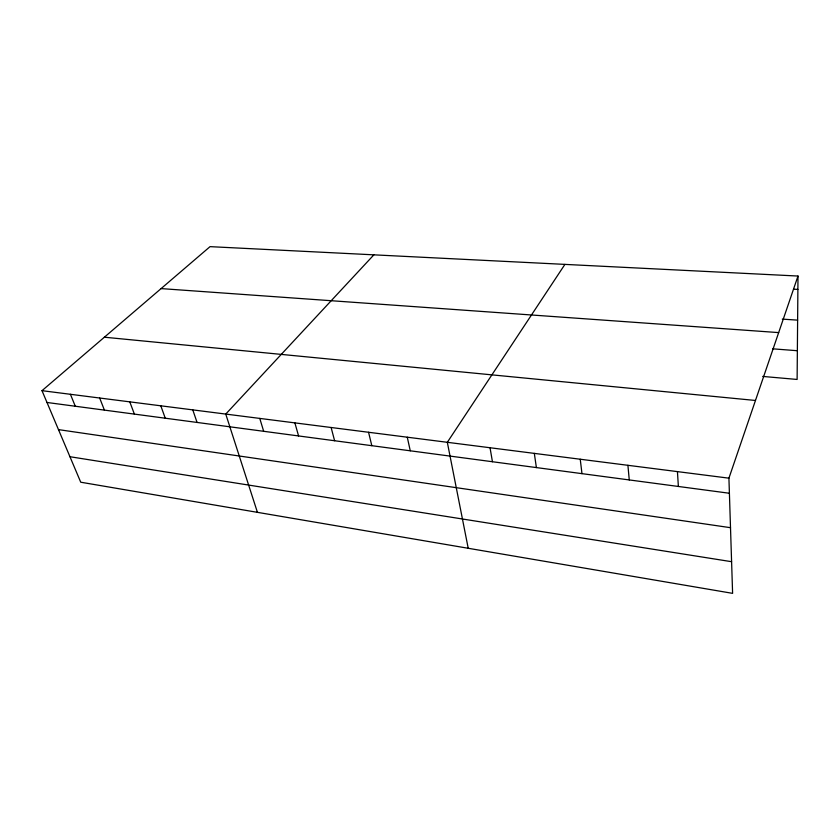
<?xml version="1.0" encoding="UTF-8"?>
<svg xmlns="http://www.w3.org/2000/svg" width="840" height="840" viewBox="0 0 840 840"><rect width="100%" height="100%" fill="white"/><g stroke="black" fill="none" stroke-linecap="round" stroke-linejoin="round"><path stroke-width="1.26" d="M798 276.045L728.921 478.17L732.606 593.355L80.734 482.213L42 390.673L210.042 246.645L798 276.045L797.118 379.449L762.689 376.425M564.921 264.39L447.321 442.302L468.216 548.279M373.884 254.835L225.75 414.078L257.428 512.337M793.989 289.202L797.885 289.422M782.303 319.116L797.622 320.135M161.102 288.593L778.67 332.598M772.748 348.82L797.36 350.721M104.38 337.207L755.475 400.47M42 390.673L728.921 478.17M46.998 402.476L729.404 493.259M58.485 429.618L730.506 527.688M69.941 456.719L731.587 561.698M70.413 394.286L75.285 406.235M99.666 398.013L104.402 410.109M129.78 401.856L134.379 414.099M160.808 405.804L165.249 418.205M192.78 409.878L197.064 422.436M259.77 418.415L263.676 431.298M294.871 422.877L298.578 435.939M331.118 427.497L334.604 440.738M368.56 432.274L371.816 445.683M407.274 437.199L410.267 450.796M490.035 447.741L492.44 461.738M534.313 453.38L536.393 467.576M580.24 459.228L581.973 473.644M627.911 465.308L629.265 479.934M677.439 471.618L678.374 486.465"/></g></svg>
